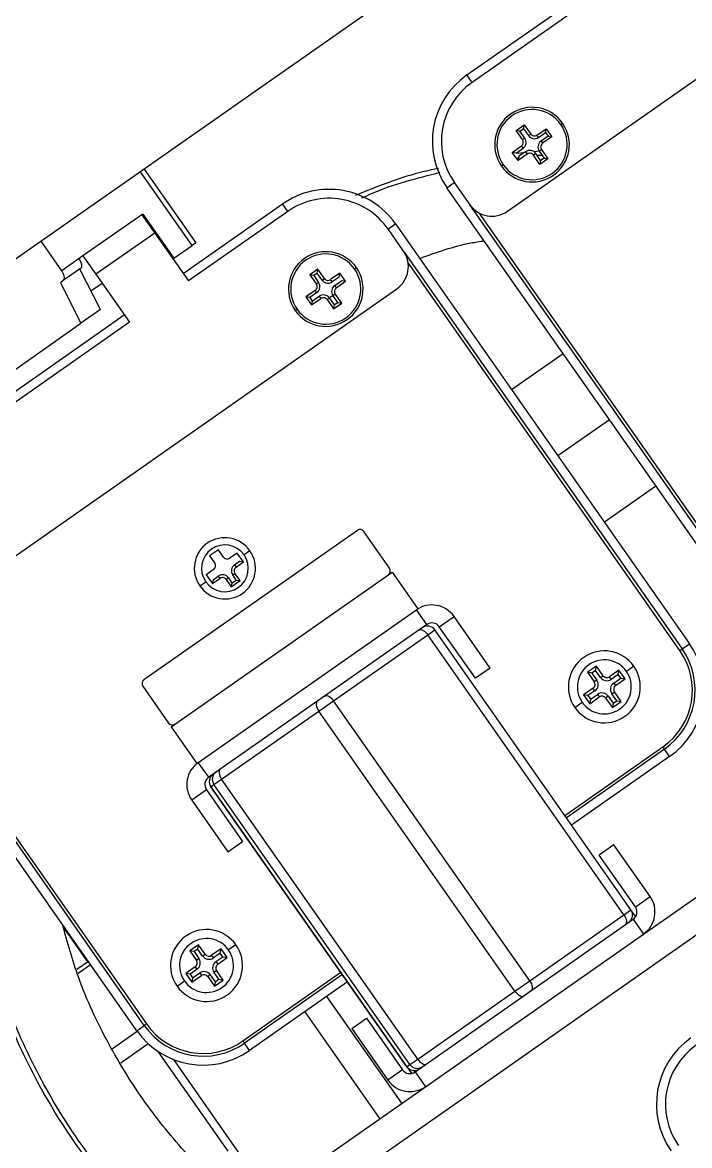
# Model space of a CAD drawing. Header units: millimetres. Extents: x 152904052 to 153933663, y 538271515 to 539240469.
# Drawn here: x 153333882.3 to 153333956.4, y 538933522.3 to 538933647.1 of the extents above; entities that cross this region are included whole.
import ezdxf

# ---------------------------------------------------------------- set-up
doc = ezdxf.new("R2010")
doc.units = ezdxf.units.MM
doc.layers.add('POWR', color=5, linetype='Continuous')

msp = doc.modelspace()

# ---------------------------------------------------------------- linework, layer by layer
at = {"layer": 'POWR', "color": 7}
for p, q in [((153334139.2, 538933801.26), (153333827.47, 538933582.98)), ((153333936.18, 538933626.14), (153333991.06, 538933664.57)), ((153333931.67, 538933641.29), (153333960.75, 538933661.65)), ((153333961.33, 538933660.84), (153333932.25, 538933640.47)), ((153333932.25, 538933640.47), (153333931.67, 538933641.29)), ((153333937.15, 538933635.12), (153333938.06, 538933635.75)), ((153333937.87, 538933634.1), (153333937.15, 538933635.12)), ((153333937.58, 538933635.04), (153333937.15, 538933635.12)), ((153333937.58, 538933635.04), (153333937.98, 538933635.32)), ((153333937.98, 538933635.32), (153333938.06, 538933635.75)), ((153333937.98, 538933635.32), (153333938.52, 538933634.55)), ((153333938.06, 538933635.75), (153333938.77, 538933634.73)), ((153333939.47, 538933634.6), (153333940.49, 538933635.32)), ((153333940.42, 538933634.89), (153333940.49, 538933635.32)), ((153333940.49, 538933635.32), (153333941.12, 538933634.42)), ((153333942.12, 538933635.79), (153333942.32, 538933635.93)), ((153333938.12, 538933634.27), (153333937.58, 538933635.04)), ((153333938.12, 538933634.27), (153333937.87, 538933634.1)), ((153333938.52, 538933634.55), (153333938.77, 538933634.73)), ((153333939.64, 538933634.35), (153333939.47, 538933634.6)), ((153333939.64, 538933634.35), (153333940.42, 538933634.89)), ((153333940.7, 538933634.5), (153333939.92, 538933633.95)), ((153333939.92, 538933633.95), (153333940.1, 538933633.7)), ((153333941.12, 538933634.42), (153333940.1, 538933633.7)), ((153333940.42, 538933634.89), (153333940.7, 538933634.5)), ((153333940.7, 538933634.5), (153333941.12, 538933634.42)), ((153333936.72, 538933632.68), (153333937.75, 538933633.4)), ((153333937.36, 538933631.78), (153333936.72, 538933632.68)), ((153333937.15, 538933632.61), (153333936.72, 538933632.68)), ((153333937.15, 538933632.61), (153333937.92, 538933633.15)), ((153333938.05, 538933632.64), (153333937.29, 538933632.56)), ((153333938.2, 538933632.75), (153333937.43, 538933632.21)), ((153333937.92, 538933633.15), (153333937.75, 538933633.4)), ((153333938.2, 538933632.75), (153333938.38, 538933632.5)), ((153333939.73, 538933632.83), (153333939.11, 538933632.76)), ((153333939.73, 538933632.83), (153333939.98, 538933633.01)), ((153333939.73, 538933632.83), (153333940.27, 538933632.06)), ((153333939.98, 538933633.01), (153333940.69, 538933631.98)), ((153333937.17, 538933632.05), (153333937.54, 538933632.11)), ((153333938.38, 538933632.5), (153333937.36, 538933631.78)), ((153333937.43, 538933632.21), (153333937.36, 538933631.78)), ((153333939.33, 538933632.55), (153333939.08, 538933632.38)), ((153333939.79, 538933631.35), (153333939.08, 538933632.38)), ((153333939.87, 538933631.78), (153333939.33, 538933632.55)), ((153333939.45, 538933632.38), (153333940.03, 538933632.39)), ((153333940.69, 538933631.98), (153333939.79, 538933631.35)), ((153333939.87, 538933631.78), (153333939.79, 538933631.35)), ((153333940.27, 538933632.06), (153333939.87, 538933631.78)), ((153333940.27, 538933632.06), (153333940.69, 538933631.98)), ((153333901.13, 538933622.35), (153333895.4, 538933630.54)), ((153333895.81, 538933630.83), (153333901.54, 538933622.64)), ((153333935.73, 538933631.31), (153333935.52, 538933631.17)), ((153333929.46, 538933628.76), (153333930.28, 538933629.33)), ((153333930.28, 538933629.33), (153333932, 538933626.87)), ((153333962.16, 538933582.07), (153333929.46, 538933628.76)), ((153333900.14, 538933619.21), (153333911.19, 538933626.95)), ((153333911.77, 538933626.13), (153333911.19, 538933626.95)), ((153333962.98, 538933582.64), (153333932, 538933626.87)), ((153333895.55, 538933625.76), (153333888.99, 538933621.17)), ((153333895.64, 538933625.83), (153333895.55, 538933625.76)), ((153333895.55, 538933625.76), (153333896.98, 538933623.72)), ((153333895.64, 538933625.83), (153333899.09, 538933620.92)), ((153333895.82, 538933625.59), (153333895.72, 538933625.52)), ((153333895.88, 538933625.5), (153333895.82, 538933625.38)), ((153333911.77, 538933626.13), (153333900.71, 538933618.39)), ((153333933, 538933625.97), (153333963.22, 538933582.81)), ((153333922.91, 538933624.17), (153333923.73, 538933624.74)), ((153333924.63, 538933621.71), (153333922.91, 538933624.17)), ((153333923.73, 538933624.74), (153333956.42, 538933578.05)), ((153333886.63, 538933619.52), (153333884.34, 538933622.8)), ((153333896.98, 538933623.72), (153333890.43, 538933619.13)), ((153333896.98, 538933623.72), (153333900.71, 538933618.39)), ((153333901.54, 538933622.64), (153333901.13, 538933622.35)), ((153333899.09, 538933620.92), (153333901.13, 538933622.35)), ((153333924.63, 538933621.71), (153333955.6, 538933577.48)), ((153333888.99, 538933621.17), (153333886.63, 538933619.52)), ((153333888.99, 538933621.17), (153333890.43, 538933619.13)), ((153333899.09, 538933620.92), (153333898.99, 538933620.85)), ((153333955.36, 538933577.31), (153333925.13, 538933620.47)), ((153333888.73, 538933619.77), (153333886.81, 538933618.43)), ((153333890.94, 538933615.21), (153333888.64, 538933619.71)), ((153333890.43, 538933619.13), (153333894.16, 538933613.8)), ((153333915.12, 538933619.69), (153333914.22, 538933619.06)), ((153333914.22, 538933619.06), (153333914.94, 538933618.04)), ((153333914.65, 538933618.98), (153333914.22, 538933619.06)), ((153333915.04, 538933619.26), (153333914.65, 538933618.98)), ((153333914.65, 538933618.98), (153333915.19, 538933618.21)), ((153333915.04, 538933619.26), (153333915.12, 538933619.69)), ((153333915.58, 538933618.49), (153333915.04, 538933619.26)), ((153333915.84, 538933618.67), (153333915.12, 538933619.69)), ((153333917.56, 538933619.26), (153333916.53, 538933618.54)), ((153333917.48, 538933618.83), (153333917.56, 538933619.26)), ((153333918.19, 538933618.36), (153333917.56, 538933619.26)), ((153333919.18, 538933619.73), (153333919.39, 538933619.87)), ((153333886.81, 538933618.43), (153333886.48, 538933618.19)), ((153333886.48, 538933618.19), (153333888.77, 538933613.69)), ((153333889.88, 538933617.28), (153333891.12, 538933618.14)), ((153333915.19, 538933618.21), (153333914.94, 538933618.04)), ((153333915.58, 538933618.49), (153333915.84, 538933618.67)), ((153333916.71, 538933618.29), (153333916.53, 538933618.54)), ((153333917.48, 538933618.83), (153333916.71, 538933618.29)), ((153333916.99, 538933617.89), (153333917.76, 538933618.44)), ((153333916.99, 538933617.89), (153333917.16, 538933617.64)), ((153333917.16, 538933617.64), (153333918.19, 538933618.36)), ((153333917.76, 538933618.44), (153333918.19, 538933618.36)), ((153333869.01, 538933579.1), (153333923.89, 538933617.53)), ((153333914.81, 538933617.34), (153333913.79, 538933616.62)), ((153333913.79, 538933616.62), (153333914.42, 538933615.72)), ((153333914.22, 538933616.55), (153333913.79, 538933616.62)), ((153333914.99, 538933617.09), (153333914.22, 538933616.55)), ((153333914.22, 538933616.55), (153333914.49, 538933616.15)), ((153333914.42, 538933615.72), (153333915.44, 538933616.44)), ((153333914.49, 538933616.15), (153333915.27, 538933616.69)), ((153333914.99, 538933617.09), (153333914.81, 538933617.34)), ((153333915.27, 538933616.69), (153333915.44, 538933616.44)), ((153333916.39, 538933616.49), (153333916.14, 538933616.32)), ((153333916.39, 538933616.49), (153333916.93, 538933615.72)), ((153333916.46, 538933616.6), (153333916.86, 538933616.85)), ((153333916.79, 538933616.77), (153333917.04, 538933616.95)), ((153333917.33, 538933616), (153333916.79, 538933616.77)), ((153333917.76, 538933615.92), (153333917.04, 538933616.95)), ((153333890.94, 538933615.21), (153333888.77, 538933613.69)), ((153333912.79, 538933615.25), (153333912.59, 538933615.11)), ((153333914.49, 538933616.15), (153333914.42, 538933615.72)), ((153333916.14, 538933616.32), (153333916.86, 538933615.29)), ((153333916.86, 538933615.29), (153333917.76, 538933615.92)), ((153333916.93, 538933615.72), (153333916.86, 538933615.29)), ((153333916.93, 538933615.72), (153333917.33, 538933616)), ((153333917.33, 538933616), (153333917.76, 538933615.92)), ((153333864.5, 538933594.26), (153333893.58, 538933614.62)), ((153333894.16, 538933613.8), (153333865.08, 538933593.44)), ((153333875.27, 538933604.24), (153333888.77, 538933613.69)), ((153333936.63, 538933606.31), (153333942.37, 538933610.33)), ((153333947.53, 538933602.95), (153333941.8, 538933598.94)), ((153333952.69, 538933595.58), (153333946.96, 538933591.57)), ((153333919.51, 538933590.66), (153333895.76, 538933574.03)), ((153333923.08, 538933586.44), (153333920.21, 538933590.54)), ((153333904.06, 538933588.51), (153333903.07, 538933587.82)), ((153333903.07, 538933587.82), (153333903.65, 538933587)), ((153333904.63, 538933587.69), (153333904.06, 538933588.51)), ((153333906.14, 538933588.14), (153333905.33, 538933587.56)), ((153333906.83, 538933587.15), (153333906.14, 538933588.14)), ((153333907.55, 538933588.39), (153333906.9, 538933587.93)), ((153333905.84, 538933586.83), (153333906.41, 538933587.23)), ((153333905.84, 538933586.83), (153333906.01, 538933586.58)), ((153333906.01, 538933586.58), (153333906.83, 538933587.15)), ((153333906.41, 538933587.23), (153333906.83, 538933587.15)), ((153333898.79, 538933568.83), (153333923.37, 538933586.03)), ((153333903.52, 538933586.3), (153333902.7, 538933585.73)), ((153333902.7, 538933585.73), (153333903.39, 538933584.75)), ((153333903.39, 538933584.75), (153333904.21, 538933585.32)), ((153333903.47, 538933585.17), (153333903.39, 538933584.75)), ((153333903.47, 538933585.17), (153333904.04, 538933585.57)), ((153333904.04, 538933585.57), (153333904.21, 538933585.32)), ((153333905.16, 538933585.37), (153333904.91, 538933585.2)), ((153333904.91, 538933585.2), (153333905.48, 538933584.38)), ((153333905.16, 538933585.37), (153333905.56, 538933584.8)), ((153333905.64, 538933585.71), (153333905.89, 538933585.88)), ((153333906.04, 538933585.14), (153333905.64, 538933585.71)), ((153333906.46, 538933585.07), (153333905.89, 538933585.88)), ((153333923.37, 538933586.03), (153333926.23, 538933581.94)), ((153333901.98, 538933584.49), (153333902.64, 538933584.95)), ((153333905.48, 538933584.38), (153333906.46, 538933585.07)), ((153333905.56, 538933584.8), (153333905.48, 538933584.38)), ((153333905.56, 538933584.8), (153333906.04, 538933585.14)), ((153333906.04, 538933585.14), (153333906.46, 538933585.07)), ((153333894.99, 538933535.03), (153333862.29, 538933581.72)), ((153333901.66, 538933564.73), (153333926.23, 538933581.94)), ((153333927.22, 538933580.19), (153333926.07, 538933581.82)), ((153333927.22, 538933580.19), (153333902.97, 538933563.21)), ((153333928.61, 538933579.94), (153333930.25, 538933581.09)), ((153333934.26, 538933575.35), (153333930.25, 538933581.09)), ((153333895.81, 538933535.61), (153333864.83, 538933579.84)), ((153333865.83, 538933578.94), (153333896.05, 538933535.78)), ((153333916.86, 538933571.72), (153333927.34, 538933579.05)), ((153333927.34, 538933579.05), (153333928.12, 538933579.6)), ((153333949.13, 538933547.92), (153333927.34, 538933579.05)), ((153333949.92, 538933548.47), (153333928.12, 538933579.6)), ((153333932.62, 538933574.21), (153333928.61, 538933579.94)), ((153333955.6, 538933577.48), (153333956.42, 538933578.05)), ((153333955.36, 538933577.31), (153333955.6, 538933577.48)), ((153333934.26, 538933575.35), (153333932.62, 538933574.21)), ((153333946.08, 538933575.57), (153333945.09, 538933574.88)), ((153333945.99, 538933575.08), (153333946.08, 538933575.57)), ((153333946.82, 538933574.5), (153333946.08, 538933575.57)), ((153333950.24, 538933575.55), (153333949.42, 538933574.98)), ((153333945.58, 538933574.79), (153333945.09, 538933574.88)), ((153333945.09, 538933574.88), (153333945.84, 538933573.81)), ((153333945.99, 538933575.08), (153333945.58, 538933574.79)), ((153333945.58, 538933574.79), (153333946.13, 538933574.02)), ((153333946.13, 538933574.02), (153333945.84, 538933573.81)), ((153333946.53, 538933574.3), (153333945.99, 538933575.08)), ((153333946.53, 538933574.3), (153333946.82, 538933574.5)), ((153333948.58, 538933575.13), (153333947.52, 538933574.38)), ((153333947.72, 538933574.09), (153333947.52, 538933574.38)), ((153333948.5, 538933574.64), (153333947.72, 538933574.09)), ((153333948, 538933573.68), (153333948.78, 538933574.23)), ((153333948.21, 538933573.4), (153333949.27, 538933574.14)), ((153333948.5, 538933574.64), (153333948.58, 538933575.13)), ((153333948.78, 538933574.23), (153333948.5, 538933574.64)), ((153333949.27, 538933574.14), (153333948.58, 538933575.13)), ((153333948.78, 538933574.23), (153333949.27, 538933574.14)), ((153333895.64, 538933573.33), (153333898.5, 538933569.24)), ((153333945.72, 538933573.12), (153333944.65, 538933572.37)), ((153333945.92, 538933572.83), (153333945.14, 538933572.29)), ((153333945.92, 538933572.83), (153333945.72, 538933573.12)), ((153333947.8, 538933572.5), (153333948.08, 538933572.7)), ((153333948, 538933573.68), (153333948.21, 538933573.4)), ((153333948.83, 538933571.64), (153333948.08, 538933572.7)), ((153333915.23, 538933570.57), (153333916.86, 538933571.72)), ((153333938.66, 538933540.59), (153333916.86, 538933571.72)), ((153333943.68, 538933570.96), (153333944.5, 538933571.54)), ((153333944.65, 538933572.37), (153333945.34, 538933571.39)), ((153333945.14, 538933572.29), (153333944.65, 538933572.37)), ((153333945.14, 538933572.29), (153333945.43, 538933571.88)), ((153333945.34, 538933571.39), (153333946.4, 538933572.14)), ((153333945.43, 538933571.88), (153333945.34, 538933571.39)), ((153333945.43, 538933571.88), (153333946.2, 538933572.42)), ((153333946.2, 538933572.42), (153333946.4, 538933572.14)), ((153333947.39, 538933572.21), (153333947.1, 538933572.01)), ((153333947.1, 538933572.01), (153333947.85, 538933570.95)), ((153333947.39, 538933572.21), (153333947.93, 538933571.44)), ((153333948.34, 538933571.72), (153333947.8, 538933572.5)), ((153333947.85, 538933570.95), (153333948.83, 538933571.64)), ((153333947.93, 538933571.44), (153333947.85, 538933570.95)), ((153333947.93, 538933571.44), (153333948.34, 538933571.72)), ((153333948.34, 538933571.72), (153333948.83, 538933571.64)), ((153333904.41, 538933563), (153333915.23, 538933570.57)), ((153333937.02, 538933539.44), (153333915.23, 538933570.57)), ((153333898.79, 538933568.83), (153333901.66, 538933564.73)), ((153333942.57, 538933558.95), (153333953.47, 538933566.58)), ((153333953.47, 538933566.58), (153333953.64, 538933566.34)), ((153333953.64, 538933566.34), (153333942.75, 538933558.71)), ((153333954.21, 538933565.52), (153333943.32, 538933557.89)), ((153333954.21, 538933565.52), (153333953.64, 538933566.34)), ((153333902.97, 538933563.21), (153333901.82, 538933564.85)), ((153333903.55, 538933562.4), (153333904.41, 538933563)), ((153333926.21, 538933531.87), (153333904.41, 538933563)), ((153333902.72, 538933561.81), (153333901.09, 538933560.67)), ((153333902.72, 538933561.81), (153333906.74, 538933556.08)), ((153333903.21, 538933562.16), (153333903.55, 538933562.4)), ((153333903.21, 538933562.16), (153333925.01, 538933531.03)), ((153333925.01, 538933531.03), (153333903.21, 538933562.16)), ((153333903.21, 538933562.16), (153333903.21, 538933562.16)), ((153333925.35, 538933531.27), (153333903.55, 538933562.4)), ((153333901.09, 538933560.67), (153333905.1, 538933554.93)), ((153333905.1, 538933554.93), (153333906.74, 538933556.08)), ((153333948.03, 538933555.69), (153333946.39, 538933554.55)), ((153333952.04, 538933549.96), (153333948.03, 538933555.69)), ((153333950.41, 538933548.81), (153333946.39, 538933554.55)), ((153333951.31, 538933545.78), (153333957.97, 538933550.44)), ((153333950.41, 538933548.81), (153333952.04, 538933549.96)), ((153333938.66, 538933540.59), (153333949.13, 538933547.92)), ((153333949.13, 538933547.92), (153333949.92, 538933548.47)), ((153333950.44, 538933547.72), (153333949.92, 538933548.47)), ((153333886.81, 538933546.53), (153333889.51, 538933542.67)), ((153333907.54, 538933510.92), (153333959.9, 538933547.59)), ((153333925.91, 538933530.44), (153333950.16, 538933547.42)), ((153333949.71, 538933547.1), (153333949.71, 538933547.1)), ((153333950.16, 538933547.42), (153333951.31, 538933545.78)), ((153333927.06, 538933528.8), (153333951.31, 538933545.78)), ((153333901.84, 538933544.59), (153333900.86, 538933543.91)), ((153333901.76, 538933544.11), (153333901.35, 538933543.82)), ((153333901.76, 538933544.11), (153333901.84, 538933544.59)), ((153333902.3, 538933543.33), (153333901.76, 538933544.11)), ((153333902.59, 538933543.53), (153333901.84, 538933544.59)), ((153333904.35, 538933544.15), (153333903.28, 538933543.41)), ((153333904.26, 538933543.66), (153333904.35, 538933544.15)), ((153333905.04, 538933543.17), (153333904.35, 538933544.15)), ((153333906, 538933544.58), (153333905.18, 538933544.01)), ((153333889.6, 538933542.73), (153333888.3, 538933541.82)), ((153333900.86, 538933543.91), (153333901.6, 538933542.84)), ((153333901.35, 538933543.82), (153333900.86, 538933543.91)), ((153333901.35, 538933543.82), (153333901.89, 538933543.04)), ((153333901.89, 538933543.04), (153333901.6, 538933542.84)), ((153333902.3, 538933543.33), (153333902.59, 538933543.53)), ((153333903.49, 538933543.12), (153333903.28, 538933543.41)), ((153333904.26, 538933543.66), (153333903.49, 538933543.12)), ((153333903.77, 538933542.71), (153333904.55, 538933543.26)), ((153333903.77, 538933542.71), (153333903.97, 538933542.42)), ((153333903.97, 538933542.42), (153333905.04, 538933543.17)), ((153333904.55, 538933543.26), (153333904.26, 538933543.66)), ((153333904.55, 538933543.26), (153333905.04, 538933543.17)), ((153333888.45, 538933541.43), (153333889.83, 538933542.4)), ((153333901.48, 538933542.14), (153333900.42, 538933541.4)), ((153333901.68, 538933541.86), (153333900.91, 538933541.31)), ((153333901.68, 538933541.86), (153333901.48, 538933542.14)), ((153333903.56, 538933541.53), (153333903.85, 538933541.73)), ((153333904.11, 538933540.75), (153333903.56, 538933541.53)), ((153333904.59, 538933540.66), (153333903.85, 538933541.73)), ((153333906.78, 538933533.89), (153333917.67, 538933541.52)), ((153333899.45, 538933539.99), (153333900.27, 538933540.56)), ((153333900.42, 538933541.4), (153333901.11, 538933540.42)), ((153333900.91, 538933541.31), (153333900.42, 538933541.4)), ((153333900.91, 538933541.31), (153333901.19, 538933540.91)), ((153333901.11, 538933540.42), (153333902.17, 538933541.16)), ((153333901.19, 538933540.91), (153333901.11, 538933540.42)), ((153333901.19, 538933540.91), (153333901.97, 538933541.45)), ((153333901.97, 538933541.45), (153333902.17, 538933541.16)), ((153333903.15, 538933541.24), (153333902.87, 538933541.04)), ((153333902.87, 538933541.04), (153333903.61, 538933539.97)), ((153333903.15, 538933541.24), (153333903.7, 538933540.46)), ((153333903.61, 538933539.97), (153333904.59, 538933540.66)), ((153333903.7, 538933540.46), (153333903.61, 538933539.97)), ((153333903.7, 538933540.46), (153333904.11, 538933540.75)), ((153333904.11, 538933540.75), (153333904.59, 538933540.66)), ((153333917.84, 538933541.27), (153333906.95, 538933533.64)), ((153333918.41, 538933540.45), (153333907.52, 538933532.82)), ((153333937.02, 538933539.44), (153333938.66, 538933540.59)), ((153333926.21, 538933531.87), (153333937.02, 538933539.44)), ((153333924.44, 538933526.97), (153333916.12, 538933538.85)), ((153333913.66, 538933537.12), (153333921.98, 538933525.25)), ((153333894.99, 538933535.03), (153333895.81, 538933535.61)), ((153333896.05, 538933535.78), (153333895.81, 538933535.61)), ((153333918.87, 538933535.27), (153333920.51, 538933536.42)), ((153333918.87, 538933535.27), (153333922.88, 538933529.54)), ((153333920.51, 538933536.42), (153333924.52, 538933530.69)), ((153333892.27, 538933533.06), (153333895.02, 538933534.99)), ((153333893.19, 538933531.46), (153333896.24, 538933533.59)), ((153333897.33, 538933532.73), (153333905.11, 538933521.62)), ((153333906.78, 538933533.89), (153333906.95, 538933533.64)), ((153333907.52, 538933532.82), (153333906.95, 538933533.64)), ((153333899.07, 538933531.82), (153333909.69, 538933516.64)), ((153333925.35, 538933531.27), (153333926.21, 538933531.87)), ((153333924.52, 538933530.69), (153333922.88, 538933529.54)), ((153333925.01, 538933531.03), (153333925.35, 538933531.27)), ((153333925.01, 538933531.03), (153333925.54, 538933530.28)), ((153333925.01, 538933531.03), (153333925.01, 538933531.03)), ((153333925.54, 538933530.28), (153333925.03, 538933531)), ((153333925.92, 538933530.45), (153333925.81, 538933530.6)), ((153333925.91, 538933530.44), (153333927.06, 538933528.8)), ((153333905.56, 538933513.75), (153333927.06, 538933528.8))]:
    msp.add_line(p, q, dxfattribs=at)
at = {"layer": 'POWR', "color": 7, "flags": 128}
for points in [[(153333926.34, 538933579.57), (153333926.43, 538933579.61), (153333926.54, 538933579.62), (153333926.67, 538933579.6), (153333926.81, 538933579.54), (153333926.95, 538933579.45), (153333927.09, 538933579.34), (153333927.22, 538933579.2), (153333927.34, 538933579.05)], [(153333915.04, 538933571.66), (153333914.98, 538933571.59), (153333914.94, 538933571.49), (153333914.92, 538933571.37), (153333914.93, 538933571.23), (153333914.97, 538933571.07), (153333915.04, 538933570.9), (153333915.12, 538933570.73), (153333915.23, 538933570.57)], [(153333915.86, 538933572.23), (153333915.96, 538933572.28), (153333916.07, 538933572.29), (153333916.2, 538933572.26), (153333916.33, 538933572.21), (153333916.47, 538933572.12), (153333916.61, 538933572.01), (153333916.74, 538933571.87), (153333916.86, 538933571.72)], [(153333904.23, 538933564.09), (153333904.16, 538933564.02), (153333904.12, 538933563.92), (153333904.11, 538933563.8), (153333904.12, 538933563.66), (153333904.16, 538933563.5), (153333904.22, 538933563.33), (153333904.31, 538933563.16), (153333904.41, 538933563)], [(153333949.13, 538933547.92), (153333949.24, 538933547.76), (153333949.32, 538933547.59), (153333949.38, 538933547.42), (153333949.41, 538933547.26), (153333949.42, 538933547.11), (153333949.4, 538933546.98), (153333949.35, 538933546.88), (153333949.28, 538933546.8)], [(153333938.66, 538933540.59), (153333938.76, 538933540.42), (153333938.85, 538933540.25), (153333938.91, 538933540.08), (153333938.94, 538933539.92), (153333938.95, 538933539.77), (153333938.92, 538933539.65), (153333938.88, 538933539.54), (153333938.8, 538933539.47)], [(153333937.02, 538933539.44), (153333937.14, 538933539.29), (153333937.27, 538933539.15), (153333937.41, 538933539.03), (153333937.54, 538933538.94), (153333937.67, 538933538.88), (153333937.79, 538933538.85), (153333937.9, 538933538.86), (153333937.98, 538933538.89)], [(153333926.21, 538933531.87), (153333926.33, 538933531.71), (153333926.46, 538933531.58), (153333926.59, 538933531.46), (153333926.73, 538933531.37), (153333926.86, 538933531.31), (153333926.98, 538933531.28), (153333927.08, 538933531.28), (153333927.17, 538933531.32)]]:
    msp.add_lwpolyline(points, dxfattribs=at)
at = {"layer": 'POWR', "color": 7}
for centre, radius, start, end in [((153333936.84, 538933633.92), 9, 125, 215), ((153333936.84, 538933633.92), 8, 125, 215), ((153333938.92, 538933633.55), 4.15, 35, 215), ((153333938.92, 538933633.55), 3.9, 35, 215), ((153333938.92, 538933633.55), 4.15, 215, 35), ((153333938.92, 538933633.55), 3.9, 215, 35), ((153333937.46, 538933633.81), 0.5, 305, 35), ((153333937.46, 538933633.81), 0.807, 305, 35), ((153333939.18, 538933635.01), 0.807, 215, 305), ((153333939.18, 538933635.01), 0.5, 215, 305), ((153333940.39, 538933633.29), 0.807, 125, 215), ((153333938.67, 538933632.09), 0.807, 35, 125), ((153333940.39, 538933633.29), 0.5, 125, 215), ((153333938.67, 538933632.09), 0.5, 35, 125), ((153333916.36, 538933619.58), 9, 35, 125), ((153333916.36, 538933619.58), 8, 35, 125), ((153333934.46, 538933628.59), 3, 215, 305), ((153333915.99, 538933617.49), 4.15, 35, 215), ((153333915.99, 538933617.49), 3.9, 35, 215), ((153333922.17, 538933619.99), 3, 305, 35), ((153333915.99, 538933617.49), 4.15, 215, 35), ((153333915.99, 538933617.49), 3.9, 215, 35), ((153333914.53, 538933617.75), 0.5, 305, 35), ((153333914.53, 538933617.75), 0.807, 305, 35), ((153333916.25, 538933618.95), 0.807, 215, 305), ((153333916.25, 538933618.95), 0.5, 215, 305), ((153333917.45, 538933617.23), 0.807, 125, 215), ((153333917.45, 538933617.23), 0.5, 125, 215), ((153333915.73, 538933616.03), 0.807, 35, 125), ((153333915.73, 538933616.03), 0.5, 35, 125), ((153333919.8, 538933590.25), 0.5, 35, 125), ((153333904.77, 538933586.44), 3.4, 35, 215), ((153333904.77, 538933586.44), 2.6, 35, 215), ((153333904.77, 538933586.44), 3.4, 215, 35), ((153333904.77, 538933586.44), 2.6, 215, 35), ((153333905.04, 538933587.97), 0.5, 215, 305), ((153333903.24, 538933586.71), 0.5, 305, 35), ((153333906.3, 538933586.17), 0.807, 125, 215), ((153333906.3, 538933586.17), 0.5, 125, 215), ((153333922.67, 538933586.16), 0.5, 305, 35), ((153333904.5, 538933584.91), 0.807, 35, 125), ((153333904.5, 538933584.91), 0.5, 35, 125), ((153333927.79, 538933579.37), 3, 35, 125), ((153333927.79, 538933579.37), 1, 35, 125), ((153333927.3, 538933579.02), 1, 35, 125), ((153333949.05, 538933572.89), 9, 305, 35), ((153333946.96, 538933573.26), 4, 35, 215), ((153333949.05, 538933572.89), 7.7, 305, 35), ((153333949.05, 538933572.89), 8, 305, 35), ((153333946.96, 538933573.26), 4, 215, 35), ((153333946.96, 538933573.26), 3, 35, 215), ((153333896.05, 538933573.62), 0.5, 125, 215), ((153333946.96, 538933573.26), 3, 215, 35), ((153333945.43, 538933573.53), 0.851, 305, 35), ((153333947.23, 538933574.79), 0.851, 215, 305), ((153333947.23, 538933574.79), 0.5, 215, 305), ((153333945.43, 538933573.53), 0.5, 305, 35), ((153333948.49, 538933572.99), 0.851, 125, 215), ((153333948.49, 538933572.99), 0.5, 125, 215), ((153333946.69, 538933571.73), 0.851, 35, 125), ((153333946.69, 538933571.73), 0.5, 35, 125), ((153333898.91, 538933569.52), 0.5, 215, 305), ((153333903.54, 538933562.39), 3, 125, 215), ((153333903.54, 538933562.39), 1, 125, 215), ((153333904.03, 538933562.73), 1, 125, 215), ((153333904.03, 538933562.73), 1, 125.0109, 215.0109), ((153333904.37, 538933562.97), 1, 125.0109, 215.0109), ((153333949.59, 538933548.24), 3, 305, 35), ((153333949.1, 538933547.9), 1, 305, 35), ((153333949.59, 538933548.24), 1, 305, 35), ((153333902.73, 538933542.28), 4, 35, 215), ((153333902.73, 538933542.28), 3, 35, 215), ((153333902.73, 538933542.28), 4, 215, 35), ((153333902.73, 538933542.28), 3, 215, 35), ((153333901.19, 538933542.55), 0.5, 305, 35), ((153333901.19, 538933542.55), 0.851, 305, 35), ((153333903, 538933543.82), 0.851, 215, 305), ((153333903, 538933543.82), 0.5, 215, 305), ((153333904.26, 538933542.01), 0.851, 125, 215), ((153333902.46, 538933540.75), 0.851, 35, 125), ((153333904.26, 538933542.01), 0.5, 125, 215), ((153333902.46, 538933540.75), 0.5, 35, 125), ((153333902.36, 538933540.2), 8, 215, 305), ((153333902.36, 538933540.2), 7.7, 215, 305), ((153333902.36, 538933540.2), 9, 215, 305), ((153333961.75, 538933526.85), 9, 125, 215), ((153333961.75, 538933526.85), 8, 125, 215), ((153333925.34, 538933531.26), 1, 215, 305), ((153333925.83, 538933531.6), 1, 215, 305), ((153333925.83, 538933531.6), 1, 214.9891, 304.9891), ((153333926.17, 538933531.84), 1, 214.9891, 304.9891), ((153333925.34, 538933531.26), 3, 215, 305)]:
    msp.add_arc(centre, radius, start, end, dxfattribs=at)
for points, knots in [([(153333928.52, 538933630.91), (153333927.8, 538933630.75), (153333924.64, 538933630.07), (153333921.63, 538933628.85), (153333919.31, 538933627.9)], [0, 0, 0, 0, 0.227864, 1, 1, 1, 1]), ([(153333920.01, 538933627.63), (153333920.37, 538933627.79), (153333923.14, 538933629.08), (153333926.12, 538933629.82), (153333928.71, 538933630.47)], [0, 0, 0, 0, 0.129235, 1, 1, 1, 1]), ([(153333926.43, 538933620.89), (153333928.3, 538933621.57), (153333930.64, 538933622.42), (153333933.1, 538933622.78), (153333933.6, 538933622.86)], [0, 0, 0, 0, 0.799053, 1, 1, 1, 1]), ([(153333888.55, 538933620.86), (153333888.6, 538933620.78), (153333888.7, 538933620.62), (153333888.81, 538933620.36), (153333888.86, 538933620.11), (153333888.84, 538933619.89), (153333888.76, 538933619.8), (153333888.73, 538933619.77)], [0, 0, 0, 0, 0.174736, 0.363548, 0.559692, 0.78787, 1, 1, 1, 1]), ([(153333886.81, 538933618.43), (153333886.86, 538933618.48), (153333886.95, 538933618.59), (153333886.93, 538933618.9), (153333886.82, 538933619.23), (153333886.69, 538933619.43), (153333886.63, 538933619.52)], [0, 0, 0, 0, 0.273241, 0.566326, 0.792171, 1, 1, 1, 1]), ([(153333875.63, 538933562.67), (153333875.6, 538933561.95), (153333875.44, 538933558.2), (153333876.3, 538933551.4), (153333878.28, 538933542.46), (153333881.49, 538933533.86), (153333885.73, 538933525.81), (153333890.88, 538933518.49), (153333896.78, 538933512.05), (153333902.81, 538933506.76), (153333907.09, 538933504.03), (153333909, 538933502.81)], [0, 0, 0, 0, 0.030131, 0.157165, 0.285275, 0.413386, 0.54042, 0.665356, 0.787271, 0.905377, 1, 1, 1, 1]), ([(153333908.21, 538933503.94), (153333906.68, 538933504.93), (153333902.78, 538933507.42), (153333897.13, 538933512.41), (153333891.27, 538933518.8), (153333886.16, 538933526.07), (153333881.95, 538933534.06), (153333878.75, 538933542.6), (153333876.8, 538933551.48), (153333875.95, 538933558.01), (153333876.09, 538933561.5), (153333876.11, 538933561.99)], [0, 0, 0, 0, 0.078951, 0.200388, 0.325741, 0.454201, 0.584818, 0.716542, 0.848265, 0.978883, 1, 1, 1, 1]), ([(153333907.36, 538933515.01), (153333906.86, 538933515.37), (153333904.39, 538933517.2), (153333900.5, 538933521.22), (153333895.72, 538933527.04), (153333891.67, 538933533.64), (153333888.54, 538933540.28), (153333887.27, 538933544.85), (153333886.72, 538933546.84)], [0, 0, 0, 0, 0.047475, 0.239579, 0.431683, 0.632114, 0.839742, 1, 1, 1, 1])]:
    msp.add_open_spline(points, degree=3, knots=knots, dxfattribs=at)

doc.saveas('drawing.dxf')
